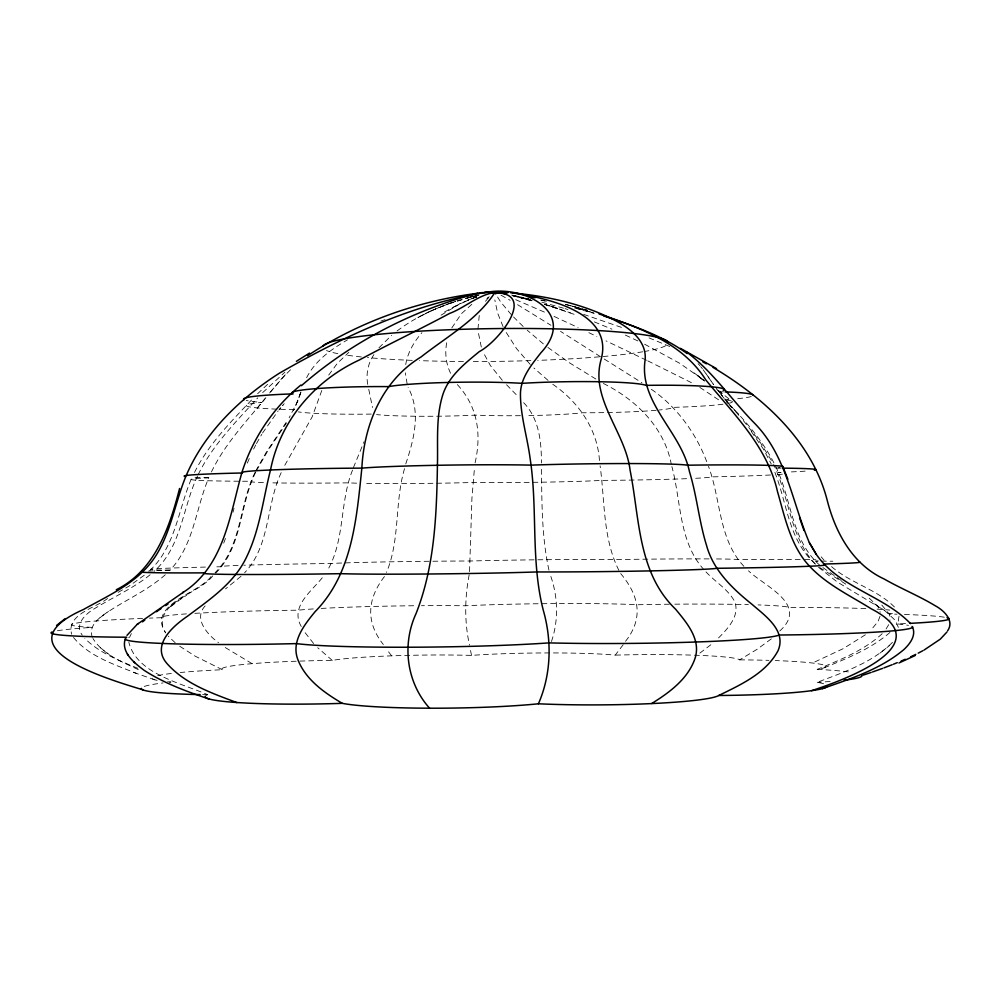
<?xml version="1.0" encoding="UTF-8"?>
<svg xmlns="http://www.w3.org/2000/svg" width="1000" height="1000" viewBox="0 0 1000 1000"><rect width="100%" height="100%" fill="white"/><g stroke="black" fill="none" stroke-linecap="round" stroke-linejoin="round"><path stroke-width="0.75" stroke-dasharray="5 3.75" d="M899.025 616.188L898.2 621.475L896.6 624.738M477.95 329.162L479.288 315.062M469.538 571.6L471.938 498.088L474.513 467.6M475.1 462.85C481.662 433.612 477.762 406.175 456.65 383.85M469.188 574.75C464.663 598.013 464.387 621.938 469.487 645.15M446.712 342.775C444.688 353.038 446.012 363.9 450.6 373.312M405.725 364.55C407.625 352.537 414.087 341.725 421.938 332.65M880.013 616.287L878.037 621.512L871.263 629.712M404.525 468.675C394.475 502.537 400.3 539.562 386.512 572.4M233.038 512.2L234.013 508.225M405.763 463.925C414.038 439.175 421.238 411.925 408.113 387.388M551.462 641.513C559.038 619.188 557.938 595.188 549.712 573.25M300.663 392.875L294.225 409.637A70.5 4.412 -0.5 0 0 293.612 410.637M300.825 392.413L297.375 402.325M321.8 390.487L312.188 416.838L283.45 467.675M300.938 391.938L296.825 402.8L289.163 417.788M352.537 470.1C339.425 502.55 345.262 540.425 327.1 571.025M223.7 543.138L225.562 538.162M353.413 467.625L364.038 441.763M191.137 479.35C178.113 510.2 175.212 547.812 148.837 571.375M247.325 463.113L250.362 455.988M263.412 482.612A85.825 2.275 -0.6 0 1 251.762 481.262A90.612 2.512 -0.5 0 1 208.787 477.775C195.637 508.4 194.025 544.975 170.05 570.163A109.812 2.013 -0.8 0 0 148.438 571.1M281.188 472.65C265.975 504.888 270.45 545.638 244.638 572.75M255.025 472.438C239.025 504.7 242.037 546.075 215.075 572.688M197.525 476.025C182.55 507.488 181.65 546.9 154.062 571.375M255.787 472.088C239.062 505.238 242.85 548.312 213.8 574.95M888.7 624.675L885.288 630.275M131.363 633.587L129.613 637.225A147.613 7.638 -1 0 0 127.325 637.825M194.513 472.438C208.525 444.137 231.125 421.538 252.613 398.875M211.438 471.962C224.6 444.438 245.763 422.113 264.962 398.812M198.162 474.637C212.525 445.175 235.987 421.788 257.775 397.837M256.388 470.8L267.55 451.275L286.375 423.175M253.612 449.1L255.75 444.963M384.462 576.538C367.362 598.7 365.3 621.8 383.35 644.538M255.588 471.15L266.588 451.75L287.712 420.05M306.613 377.713C315.15 360.625 331.4 349.225 347.463 339.862M451.763 327.975L461.45 313.688L472.675 303.525M256.475 443.575L261.75 434.363M373.95 354.575C367.925 363.338 365.737 374.438 367.825 384.85M625.513 641.312C644.212 617.688 638.7 595.075 620.7 573.6M262.525 433.062L278.163 410.913M328.688 375.1L337.275 363.425L348.825 352.337M623.2 644.725L615.237 655.138A92.312 6.062 -0.6 0 0 471.525 655.4A92.925 6.138 -0.9 0 0 332.3 660.425A96.613 6.562 -1.1 0 0 222.362 669.712A102.762 7.35 -1.2 0 0 180.2 672.525M485.462 301.3L490.062 295.837M269.65 392.975L282.238 377.962L293.125 367.212M270.575 391.8L285.575 374.438M265.875 397.663L255.738 409.9M205.15 605.9C193.088 618.737 207.738 634.95 218.525 642.663M322.262 577.762C311.45 591.413 289.738 606.838 301.288 626.55M280.75 407.75L279.025 409.837L283.012 405.138M282.488 405.662L284.237 403.638M378.925 347.837L391.675 335.25M779.75 630.988C809.312 604.438 764.525 586.462 748.487 570.8M823.65 683.775A114.1 9.113 -0.2 0 0 817.225 682.337C843.775 672.087 872.6 662.738 892.938 641.875M262.7 392.587L284.825 372.262M257.6 393.75L269.4 382.6M210.987 576.562C199.6 593.013 146.337 604.963 165.712 632.938L163.337 629.138M718.525 637.938C727.712 628.737 739.963 615.913 734.788 601.763C727.975 588.812 714.362 581.55 704.963 570.737M165.312 574.738C149.8 588.375 131.113 597.55 113.575 608.225C103.963 614.637 87.338 623.237 92.338 637.35M882.2 633.7C863.787 650.588 840 659.9 817.25 669.362A100.213 7.013 -0.2 0 0 775.275 660.562M212.738 575.887C200.25 593.025 153.663 602.888 163.725 629.775M241.012 576.312L225.525 588.9M144.262 575.25L129.15 586.05L117.013 593.013M889.963 632.438C870.987 648.875 847.237 658.275 824.312 667.75M710.812 644.775L697.025 655.275M150.1 574.775C133.675 588.112 114.1 596.625 96.175 607.65C86.85 612.725 73.713 623.775 82.263 635.163M880.113 653.062L889.438 645.588M771.338 638.85L757.163 649.25L739.638 659.862A94.875 6.362 -0.4 0 0 615.237 655.138M397.013 331.025C412.5 319.312 430.037 310.487 448.3 304.012M170.987 606.487L178.275 600.913M99.875 617.788L108.5 611.438M865.387 634.775L843.062 648.725L812.513 663M441.075 315.175L460.363 303.488L477.25 296.562L473.062 298.062M170.538 606.038L186.75 595.138M107.587 598.438C96.5 607.65 66.05 614.038 71.65 634.2M444.562 311.95L460.363 303.488M453.537 307.137L468.963 299.675M429.837 311.35L417.912 317.538L429.812 311.55M431.087 310.925L445.55 304.875M431.025 310.85L449.188 303.562M380.875 321.075L385.1 319.6M476.887 296.75L467.9 300.125L476.512 296.9L475.812 297.137M446.812 304.413L455.812 301.262M450.613 303.025L459.8 300.012M457.137 300.837L477.587 295.188M448.988 303.725L469.375 297.575M466.512 298.012L479.025 294.925M470.825 297.137L478.2 295.363M468.825 297.275L478.787 295.038M512.537 295.375L530.337 299.387M541.512 300.238L547.562 301.45L540.612 300.05M513.05 295.387L521.625 297.25M511.613 295.062L515.9 295.975M512.725 295.85L517.212 296.863M512.762 295.625L532.1 300.587M517.325 296.275L528.825 298.925L523.062 297.575M513.125 295.688L530.75 300.238M575.1 306.913L565.388 304.387L576.475 307.275M566.025 304.538L579.35 308.062M531.4 300.637L516.862 296.762L531.838 300.775M541.862 302.2L563.612 308.225M574.712 308.038L594.212 313.4M577.825 307.663L587.25 310.325L581.912 308.788M590.163 311.875L575.65 307.913L594.338 313.113L591.587 312.288M582.238 308.913L588.013 310.6M565.05 308.65L567.925 309.525M544.338 304.312L561.712 309.65M544.462 304.375L577.175 315.325M583.638 314.375L623.125 327.95M554.087 307.275L544.462 304.225L560.737 309.438M73.5 637.5C89.188 656.513 114.012 664.287 136.1 673.263M559.575 309.088L570.462 312.863M206.163 695.425A116.2 9.5 -1.1 0 1 207.625 694.7C181.625 683.112 136.5 674.013 128.812 642.138M133.65 672.425L155.338 679.975M137.85 668.325C119.188 660.55 99.412 652.975 84.838 638.45M594.3 321.887L611.925 329.15M649.038 337.887L670.625 346.863M515.725 299.688L547.487 313.425M138.312 669.638C121.962 661.812 102.875 654.613 92.95 638.488M625.375 335.112L639.212 341.55M222.362 669.712L195.125 656.137L179.4 646.025M554.05 316.413L578.138 327.6M588.875 332.688L596.862 336.5M646.513 360.25L606.025 340.887M647.8 360.863L692.163 383.05M644.625 344.2L679.675 363.288L702.962 379.513M252.05 663.625L223.988 646.787M500.95 295.15L510.125 300.312M845.825 584.15L819.788 567.575M898.35 627.4L895.45 620.525L884.7 610.55L837.412 582.087L818.263 567.125M699.812 387.4L720.15 400.838M595.875 379.038L569.875 363.088L547.888 347.438M603.362 383.45C635.938 399.712 664.3 427.188 671.275 464.162M517.562 304.675L550.938 325.288M841.3 580.525L820.987 566.25M604.237 359.038L641.862 382.725M600.525 356.737L560.525 331.362M874.412 603.913L884.7 610.55M704.188 380.525L698.088 376.3L704.125 380.675M698.138 375.887L693.65 372.575M651.363 389.3C677.862 407.587 697.275 434.925 708 465.1M718.088 390.375L729.675 399.412M100.237 647.65L109.338 654.6M701.425 378.488L697.663 375.538L705 381.413M869.212 598.162L877.925 606.438L880.263 612.225M716.925 389.562L722.913 394.25L717.375 389.862M543.362 343.888L527.2 330.188M332.3 660.425L317.725 647.725M552.788 384.3C578.575 401.975 597.638 429.288 599.5 461.138M548.05 380.387L533.9 368.013M831.525 566.625C851.1 583.75 878.962 589.712 896.488 609.138M175.162 642.7L168.3 636.15M881.787 605.025L889.188 613.987L890.037 620.3M523.188 326.5L513.525 316.962M815.138 563.725C787.725 539.725 787.087 500.737 773.6 469.237M820 565.438C794.575 543.362 791.825 507.9 780.7 478.188C770.125 450 750.625 426.312 729.8 405.025M726.363 401.538L728.062 403.25M726.637 401.825L730.55 405.812M506.55 384.762L517.975 396.463M530.237 364.45L516.613 348.688L505.375 331.138M731.525 406.8L738.675 414.35M743.925 566.337C718.438 539.3 720.95 499.338 708.475 466.362M511.375 314.738L500.887 302.225L496.25 295M502.3 380.288L490.387 365.55L483.438 352.762M313.625 643.562L303.538 630.662M698.075 363.625L699.862 365.625M735.65 411.675L739.488 416.087M730.125 405.337L731.912 407.413L716.05 388.113M703.938 569.675C678.55 541.587 681.237 501.1 671.888 466.6M815.312 564.237C789.762 536.8 789.5 496.95 773.612 464.575M724.9 399.275L728.325 403.275M821.188 556.838L824.1 560.262M743.388 420.637L758.9 440.275L772.487 462.238M724.1 398.312L718.737 391.7A79.338 5.575 -1 0 0 720.675 391.275M523.65 402.675C539.15 418.638 541.475 441.838 541.413 462.987M700.688 366.637L702.337 368.65M391.575 655.812L386.425 649M751.263 431.475L763.138 448.688L771.237 463.913M703.112 369.675L713.587 384.637L704.65 371.712M618.9 570.413C602.638 538.138 604.963 500.725 600.1 465.8M503.062 326.625L497.612 313.05L494.825 299.975M481.3 347.025L478.137 331.575M407.137 383.938L405.337 372.812M368.738 389.3L372.5 407.475M548.95 570.15C541.6 536.55 541.875 501.875 541.462 467.638M471.525 655.4L470.125 648.538M665.6 345.775A172.838 16.4 -0.7 0 1 645.188 351.362M642.763 351.775A172.838 16.4 -0.7 0 1 537.725 360.375M530.825 360.613A172.838 16.4 -0.7 0 1 471.825 361.525M463.45 361.488A172.838 16.4 -0.7 0 1 419.513 360.637M412.275 360.375A172.838 16.4 -0.7 0 1 367.45 357.562M361.362 356.962A172.838 16.4 -0.7 0 1 345.988 355.037M337.837 353.638A172.838 16.4 -0.7 0 1 326.525 350.525M892.425 613.587A122.8 5.238 -0.4 0 1 889.188 613.987A133.588 6.138 -0.3 0 1 897 614.2M865.888 608.612A122.8 5.238 -0.4 0 0 789.038 607.425A114.763 4.662 -0.5 0 0 758.088 604.913M877.025 609.15A122.8 5.238 -0.4 0 1 889.7 610.087M905.55 623.575A133.588 6.138 -0.3 0 1 897.387 623.925A144.312 7.25 -0.3 0 1 908.438 625.388M904.412 614.45A133.588 6.138 -0.3 0 1 944.85 617.3M669.35 604.225A114.763 4.662 -0.5 0 0 637.413 604.75A110.962 4.4 -0.6 0 0 465.562 605.775A111.862 4.462 -0.8 0 0 421.463 605.688M674.788 604.175A114.763 4.662 -0.5 0 1 748.388 604.625M313.325 608.925A111.862 4.462 -0.8 0 0 298.325 610.2A117.375 4.838 -1 0 0 194.85 613.35M321.2 608.438A111.862 4.462 -0.8 0 1 416.213 605.725M186.438 613.888A117.375 4.838 -1 0 0 162.188 617.688A126.7 5.55 -1.1 0 0 149.438 618.125M142.562 618.387A126.7 5.55 -1.1 0 0 92.125 627.375A137.863 6.55 -1.1 0 0 56.25 630.95M739.638 659.862A100.213 7.013 -0.2 0 1 768.95 660.362M830.138 681.488A107.238 7.987 -0.1 0 1 817.225 682.337M817.25 669.362A107.238 7.987 -0.1 0 1 852.087 672.425M167.6 681.737A102.762 7.35 -1.2 0 0 170.963 682.038A109.987 8.413 -1.3 0 0 166.938 682.475M157.113 680.362A102.762 7.35 -1.2 0 1 152.55 677.387M157.762 675.625A102.762 7.35 -1.2 0 1 172.65 673.312M207.625 694.7A109.987 8.413 -1.3 0 1 201.637 694.613M144.262 686.438A109.987 8.413 -1.3 0 1 163.113 682.925M818.388 560.988A100.075 1.675 -0.6 0 1 815.5 561.138A107.075 1.913 -0.6 0 1 832.837 561.237M800.238 559.513A100.075 1.675 -0.6 0 0 738.112 559.587A94.75 1.525 -0.6 0 0 715.425 558.938M804.8 559.562A100.075 1.675 -0.6 0 1 815.863 559.775M709.075 558.9A94.75 1.525 -0.6 0 0 613.938 559.612A92.2 1.45 -0.7 0 0 470.4 561A92.812 1.462 -0.7 0 0 331.325 563.5A96.487 1.575 -0.8 0 0 243.85 565.237M238.088 565.438A96.487 1.575 -0.8 0 0 221.45 566.737A102.625 1.75 -0.8 0 0 214.537 566.875M170.05 570.163A102.625 1.75 -0.8 0 1 206.488 567.062M732.138 401.388A72.362 4.625 -1 0 1 729.325 403.162M722.987 404.225A72.362 4.625 -1 0 1 672.675 407.388A69.588 4.312 -0.9 0 1 659.362 409.988M731.462 401.05A72.362 4.625 -1 0 0 724.675 399.837A75.925 5.088 -1.1 0 0 728.9 399.513M751.263 396.538A75.925 5.088 -1.1 0 1 736.513 398.825M718.737 391.7A75.925 5.088 -1.1 0 1 723.562 391.838M656.188 410.288A69.588 4.312 -0.9 0 1 582.525 412.762A68.238 4.162 -0.7 0 1 525.375 415.625M520.413 415.688A68.238 4.162 -0.7 0 1 475.613 415.112A68.562 4.2 -0.6 0 1 376.587 414.588M371.287 414.087A70.5 4.412 -0.5 0 1 298.3 411.887M294.225 409.637A73.662 4.787 -0.4 0 1 262.038 402.413A77.3 5.275 -0.3 0 1 246.262 400.438M782.362 474.175A88.625 2.413 -0.9 0 1 774.137 474.787M770.55 474.988A88.625 2.413 -0.9 0 1 711.838 476.863A84.462 2.212 -0.8 0 1 694.8 478.325M781.087 472.575A88.625 2.413 -0.9 0 0 778.413 472.45A94.062 2.712 -0.9 0 0 783.75 472.238M805.1 471.138A94.062 2.712 -0.9 0 1 788.763 472.025M781.213 468.137A94.062 2.712 -0.9 0 0 775.312 468.1A99.325 3.038 -0.9 0 0 780.025 467.6M686.6 478.675A84.462 2.212 -0.8 0 1 601.638 480.387A82.45 2.125 -0.7 0 1 472.938 482.488A82.925 2.138 -0.6 0 1 363.9 483.35M356.613 483.175A82.925 2.138 -0.6 0 1 348.512 482.837A85.825 2.275 -0.6 0 1 270.738 482.812M208.787 477.775A96.163 2.837 -0.5 0 1 193.212 477.225M489.175 296.675L486.975 298.663L489.2 296.712"/><path stroke-width="1.5" d="M125.188 639.062C120.988 652.65 134.637 663.1 144.05 670.263C164.125 683.312 186.8 691.538 209.375 699.125M179.575 488.488C169.587 527.4 155 570.55 116.287 589.738M205.362 696.162A116.2 9.5 -1.1 0 0 342.275 703.337A119.412 10.15 -0.8 0 0 538.425 703.787C551.263 674.362 552.05 640.938 543.288 610.262C530.562 560.625 537.863 508.837 530.125 458.55C527.35 437.337 520.675 416.6 520.45 395.087C520.075 378.462 531.237 365.15 540.887 352.8C577.112 313.825 526.638 286.225 489.637 291.837C414.787 302.925 344.425 335.887 279.25 373.275C240.113 398.312 204.788 432.25 186.213 475.513C175.05 502.137 171.25 531.825 155.4 556.425C138.688 582.3 109.362 594.987 83.45 609.513C-1.837 647.337 108.488 679.287 143.188 689.912M947.562 630.875C954.788 620.675 943.85 610.375 935.3 605.788C918.825 595.837 900.913 588.587 884.225 579.038C852.537 564.438 835.325 532.388 827.125 499.988C811.838 440.962 763.612 397.525 713 367.388M126.975 635.363L137.213 624.338L183.412 592.188L182.725 592.663C224.025 566.462 229.825 515.212 241.975 472.238C252.775 438.325 273.312 407.638 300.85 385.05M946.912 632.038L940.263 639.175L924.013 650.1M301.462 385.662C351.688 341.8 413.338 310 477.762 293.25M492.825 293.4L494.75 291.837L508.15 292.525M56.562 625.45L65.037 618.75M142.5 621.85L144.787 620.037M307.55 355.737C359.688 321.15 420.725 299.825 482.775 292.65M137.213 624.338L138.35 623.55M156.4 611.737L160.95 608.7M165.613 605.612L167.963 604.062M296.388 361.325L309.513 353.088M651.712 703.512C669.4 692.562 687.925 678.988 694.987 658.525C701.287 639.562 686.812 622.8 675.612 609.225C637.7 572.812 639.663 518.075 630.112 470.375C625.625 432.062 589.587 398.888 601.213 359.125C613.825 311.875 545.525 297.8 512.575 292.875M918.213 653.15L922.85 650.713M910.675 656.825L915.788 654.375M538.425 703.787A118.637 9.988 -0.4 0 0 718.763 695.487C740.812 684.675 765.938 673.363 778.05 650.675C786.688 630.675 765.175 615.788 752.175 604.462C732.562 588.75 713.188 570.3 706.475 545.188C699 521.138 696.875 495.812 689.475 471.75C681.3 431.7 638.413 402.713 645.175 359.487C646.675 339.875 628.3 327.137 612.875 319.312C581.163 303.4 545.837 295.8 510.662 292.8M898.962 662.975L915.062 655.6M901.087 661.1L905.25 659.275M893.413 664.237L897.25 662.663M490.7 293.463L494.75 291.837L506.362 292.425M883.962 667.862L892.138 664.75M872.5 671.988L882.6 668.388M822.375 688.65C850.788 678.675 880.65 669.225 904.013 649.45C909.887 643.913 916.312 635.612 912.575 627.125M811.5 690.688C842.638 680.5 942.225 645.212 871.175 608.775C848.15 594.388 822.362 582.575 805 560.962C789.5 540.825 784.375 515.4 777.475 491.525C767.35 446.775 733.825 414.113 705.8 379.925C682.412 342.725 638.688 327.287 599.1 313.988M863.213 675.113L871.175 672.438M490.312 292.887C540.25 289.65 499.225 341.275 479.35 351.562C464.875 363.488 448.925 375.975 442.875 394.513C435.65 417.337 438.075 441.7 437.425 465.262C436.625 515.25 434.625 566.512 416.05 613.587C401.7 644.65 406.587 682.638 429.588 708.213M506.788 293.25C485.425 287.688 468.25 306.575 449.525 313.463C419.75 329.45 389.175 343.913 359.425 359.95C314.562 380.6 280.113 421.025 270.525 469.9C263.087 499.038 259.875 529.65 246.588 556.987C234.4 582.987 209.875 599.425 187.625 616.112C173.188 625.925 151.088 644.9 166.7 663.213C184.762 683.875 211.9 693.2 236.875 702.588M490.438 292.638L494.75 291.837L500.45 292.688M488.762 292.863L494.75 291.837L498.95 292.613M489.087 292.812L494.75 291.837L499.212 292.725M489.162 292.538L494.75 291.837L498.587 293.175M481.175 292.738L494.75 291.837L497.3 293.188M484.312 292.488L494.75 291.837L495.75 293.95M503.288 293.113L506.138 293.538M503.15 293.387L505.95 293.913M530.688 296.95L535.1 297.787M603.862 316C632.762 325.513 662.35 335.538 687.188 353.612M702.95 361.987L706.413 363.8M680.5 348.363L716.55 368.663M342.275 703.337C324.375 692.763 305.613 679.688 297.838 659.55C290.988 641.55 304.288 624.888 315.012 611.775C352.525 573.663 356.613 518.375 361.85 468.125C364.062 424.325 382.388 380.45 421.1 356.925C446.538 336.838 477.125 320.05 494.975 292.375L494.75 291.837M686.325 351.812C712.75 371.538 731.4 399.65 754.375 423.075C786.688 455.725 792.038 502.425 809.425 542.812L816.3 554.412L809.388 542.688M910.5 623.587C883.337 595.275 839.062 587.737 816.213 554.225M133.7 661.688L134.6 662.75M127.387 654.125L128.25 655.15M782.987 466.95L787.862 479.263M799.587 517.825L804 530.487M323.013 345.925A172.838 16.4 -0.7 0 1 498.15 328.562A172.838 16.4 -0.7 0 1 668.1 342.262M126.762 637.212A137.863 6.55 -1.1 0 1 52.062 632M125.85 638.425A147.613 7.638 -1 0 0 296.4 643.6A152.65 8.325 -0.8 0 0 549 642.887A151.425 8.15 -0.5 0 0 779.275 635.013A144.312 7.25 -0.3 0 0 912 626.438M947 617.737A133.588 6.138 -0.3 0 1 910.163 623.35M200.15 694.587A109.987 8.413 -1.3 0 1 141.35 688.363M827.138 686.287A114.1 9.113 -0.2 0 1 718.763 695.487M861.725 675.25A107.238 7.987 -0.1 0 1 844.275 680.163M205.25 572.85A109.812 2.013 -0.8 0 1 141.838 571.625M205.125 573.038A116.013 2.275 -0.8 0 0 340.95 573.663A119.225 2.425 -0.7 0 0 536.75 571.95A118.45 2.387 -0.6 0 0 716.862 568.288A113.912 2.175 -0.6 0 0 824.388 564.763M859.05 561.987A107.075 1.913 -0.6 0 1 823.587 564.038M244.15 399.675A77.3 5.275 -0.3 0 1 293.137 393.888M292.4 393.475A80.375 5.737 -0.4 0 1 388.612 386.613A81.975 6 -0.6 0 1 522.062 383.338A81.587 5.938 -0.9 0 1 646.05 385.375A79.338 5.575 -1 0 1 723.263 390.412M725.113 391.887A75.925 5.088 -1.1 0 1 753.275 395.35M185.113 476.488A96.163 2.837 -0.5 0 1 242.237 472.987M242.5 472.725A100.925 3.15 -0.6 0 1 361.85 468.125A103.4 3.337 -0.7 0 1 531.038 465.125A102.8 3.287 -0.8 0 1 687.312 465.213A99.325 3.038 -0.9 0 1 782.613 467.113M782.638 468.15A94.062 2.712 -0.9 0 1 814.35 470.225"/></g></svg>
